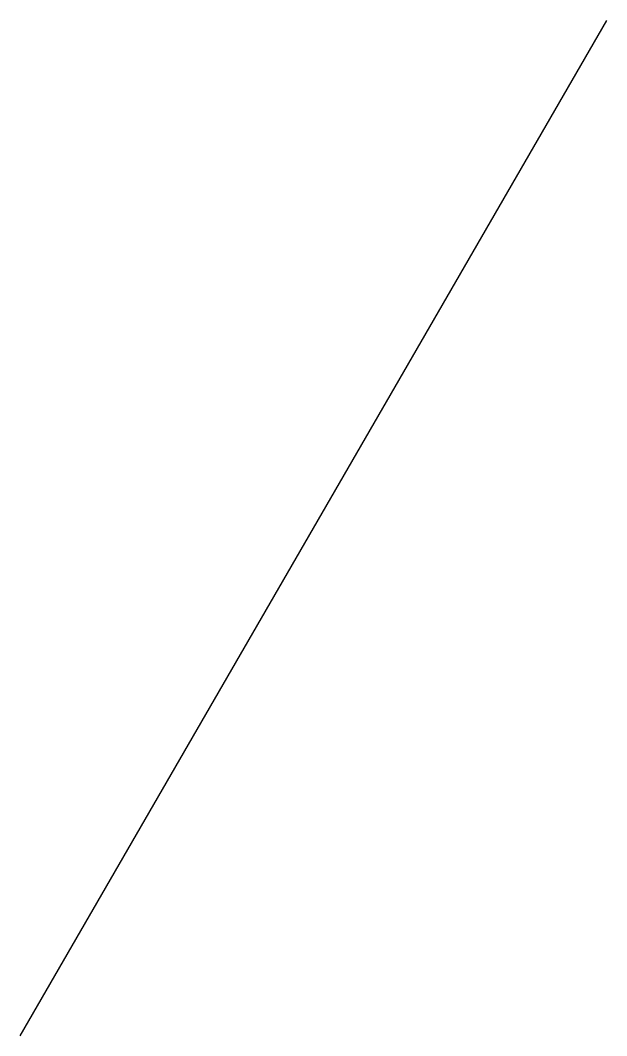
# Model space of a CAD drawing. Header units: millimetres. Extents: x 0 to 900, y 0 to 1559.
import ezdxf

# ---------------------------------------------------------------- set-up
doc = ezdxf.new("R2010")
doc.units = ezdxf.units.MM
doc.layers.add('Furniture_家具立面', color=4, linetype='Continuous')

# ---------------------------------------------------------------- blocks, each defined once
blk = doc.blocks.new('单扇平面门03（无开启线）')
blk.add_line((0, 0), (900, -1558.8))

msp = doc.modelspace()

# ---------------------------------------------------------------- block references
at = {"layer": 'Furniture_家具立面', "color": 4, "xscale": -1, "rotation": 180}
msp.add_blockref('单扇平面门03（无开启线）', (0, 0), dxfattribs=at)

doc.saveas('drawing.dxf')
